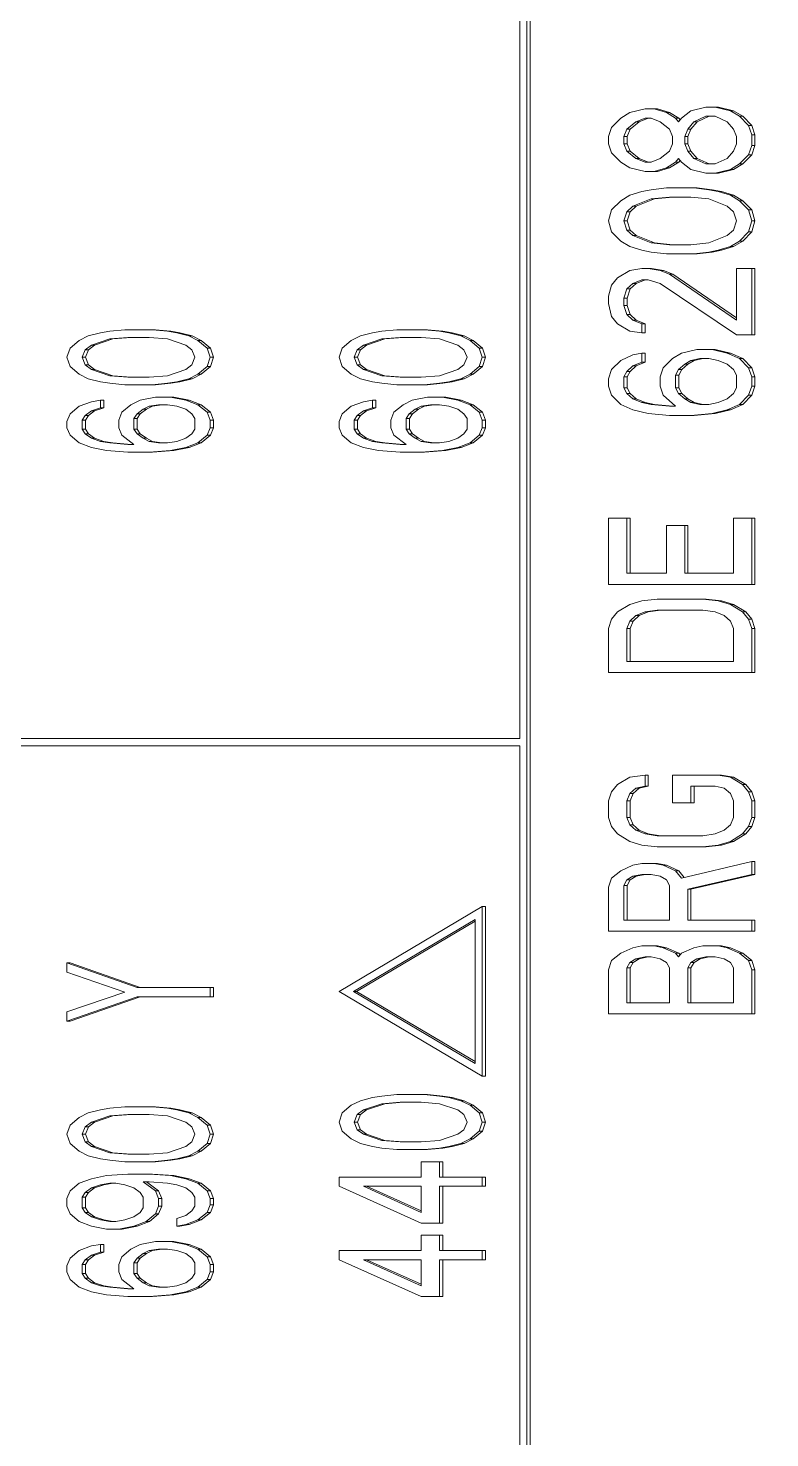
# Model space of a CAD drawing. Header units: millimetres. Extents: x 174875 to 182855, y -330615 to -324972.
# Drawn here: x 177790.85 to 177800.94, y -325772.01 to -325752.82 of the extents above; entities that cross this region are included whole.
import ezdxf

# ---------------------------------------------------------------- set-up
doc = ezdxf.new("R2010")
doc.units = ezdxf.units.MM
doc.header["$LTSCALE"] = 20
doc.layers.get('0').update_dxf_attribs({"lineweight": 15})
doc.layers.add('PDF_几何图形', color=7, linetype='Continuous')
doc.layers.add('实线', color=7, linetype='Continuous')

# ---------------------------------------------------------------- blocks, each defined once
blk = doc.blocks.new('Z$W@#0D7750773333335')
at = {"layer": 'PDF_几何图形', "lineweight": 18}
for points in [[(89.419, 26.536), (79.423, 26.536), (79.423, 26.58), (89.419, 26.58), (89.419, 13.302), (79.423, 13.302), (79.423, 13.205)], [(82.63, 19.01), (82.609, 19.134), (82.546, 19.3), (82.442, 19.425), (82.338, 19.466), (82.255, 19.466), (82.151, 19.425), (82.047, 19.3), (81.984, 19.134), (81.943, 18.927), (81.922, 18.637), (81.922, 18.346), (81.943, 18.056), (81.984, 17.849), (82.047, 17.683), (82.151, 17.559), (82.255, 17.517), (82.359, 17.517), (82.359, 17.472), (82.255, 17.472)], [(83.359, 17.559), (83.463, 17.683), (83.525, 17.849), (83.567, 18.056), (83.588, 18.346), (83.588, 18.637), (83.567, 18.927), (83.525, 19.134), (83.463, 19.3), (83.359, 19.425), (83.254, 19.466), (83.15, 19.466), (83.046, 19.425), (82.942, 19.3), (82.88, 19.134), (82.838, 18.927), (82.838, 18.761)], [(84.483, 18.053), (84.504, 18.26), (84.504, 18.305), (84.504, 18.678), (84.483, 18.885), (84.462, 19.01), (84.421, 19.176), (84.358, 19.3), (84.254, 19.425), (84.129, 19.466), (84.004, 19.425), (83.9, 19.3), (83.838, 19.176), (83.796, 19.01), (83.775, 18.885), (83.754, 18.678), (83.754, 18.305), (83.754, 18.26), (83.775, 18.053), (83.775, 18.098), (83.796, 17.973)], [(86.128, 18.468), (86.462, 19.422), (86.462, 19.466), (86.337, 19.466), (86.066, 18.678), (85.795, 19.466), (85.67, 19.466)], [(86.003, 18.468), (85.67, 19.422), (85.67, 19.466), (86.003, 18.512), (86.003, 17.517)], [(86.128, 17.517), (86.003, 17.517), (86.003, 17.472), (86.128, 17.472), (86.128, 17.517), (86.128, 18.512), (86.462, 19.466)], [(94.021, 18.965), (94.125, 18.965), (94.125, 19.01), (94.104, 19.134), (94.042, 19.3), (93.938, 19.425), (93.834, 19.466), (93.75, 19.466), (93.646, 19.425), (93.542, 19.3), (93.48, 19.134), (93.438, 18.927), (93.417, 18.637), (93.417, 18.346), (93.438, 18.056), (93.48, 17.849), (93.542, 17.683), (93.646, 17.559), (93.646, 17.514), (93.542, 17.638)], [(94.708, 17.517), (94.833, 17.559), (94.937, 17.683), (95, 17.807), (95.041, 17.973), (95.062, 18.098), (95.083, 18.305), (95.083, 18.678), (95.062, 18.885), (95.041, 19.01), (95, 19.176), (94.937, 19.3), (94.833, 19.425), (94.708, 19.466), (94.583, 19.425), (94.479, 19.3), (94.417, 19.176), (94.375, 19.01), (94.354, 18.885), (94.333, 18.678), (94.333, 18.305), (94.354, 18.098), (94.354, 18.053), (94.375, 17.929), (94.375, 17.973)], [(82.067, 18.965), (82.109, 19.09), (82.109, 19.134), (82.172, 19.217), (82.172, 19.173), (82.109, 19.09)], [(82.172, 19.173), (82.234, 19.214), (82.234, 19.259), (82.359, 19.259)], [(82.172, 19.217), (82.234, 19.259)], [(82.234, 19.214), (82.359, 19.214), (82.359, 19.259), (82.421, 19.217)], [(82.359, 19.214), (82.421, 19.173), (82.421, 19.217), (82.484, 19.134)], [(82.963, 18.965), (83.005, 19.09), (83.005, 19.134), (83.067, 19.217)], [(83.005, 19.09), (83.067, 19.173), (83.067, 19.217), (83.13, 19.259)], [(83.067, 19.173), (83.13, 19.214), (83.13, 19.259), (83.275, 19.259)], [(83.13, 19.214), (83.275, 19.214)], [(83.338, 19.217), (83.275, 19.259), (83.275, 19.214), (83.338, 19.173)], [(83.4, 19.134), (83.338, 19.217), (83.338, 19.173), (83.4, 19.09)], [(83.858, 18.592), (83.879, 18.841), (83.963, 19.09), (84.025, 19.173), (84.129, 19.214), (84.233, 19.173), (84.296, 19.09), (84.379, 18.841), (84.4, 18.592)], [(83.963, 19.09), (83.963, 19.134), (84.025, 19.217), (84.025, 19.173)], [(84.025, 19.217), (84.129, 19.259)], [(84.129, 19.214), (84.129, 19.259), (84.233, 19.217)], [(84.233, 19.173), (84.233, 19.217), (84.296, 19.134)], [(93.563, 18.965), (93.605, 19.09), (93.605, 19.134), (93.667, 19.217), (93.667, 19.173), (93.605, 19.09)], [(93.667, 19.173), (93.73, 19.214), (93.73, 19.259), (93.854, 19.259), (93.854, 19.214), (93.73, 19.214)], [(93.667, 19.217), (93.73, 19.259)], [(93.854, 19.259), (93.917, 19.217)], [(93.854, 19.214), (93.917, 19.173), (93.917, 19.217), (93.979, 19.134)], [(94.438, 18.592), (94.458, 18.841), (94.542, 19.09), (94.604, 19.173), (94.708, 19.214), (94.812, 19.173), (94.875, 19.09), (94.958, 18.841), (94.979, 18.592)], [(94.542, 19.09), (94.542, 19.134), (94.604, 19.217), (94.604, 19.173)], [(94.604, 19.217), (94.708, 19.259)], [(94.708, 19.214), (94.708, 19.259), (94.812, 19.217)], [(94.812, 19.173), (94.812, 19.217), (94.875, 19.134)], [(82.026, 18.592), (82.047, 18.841), (82.047, 18.885), (82.067, 19.01), (82.067, 18.965), (82.047, 18.841)], [(82.067, 19.01), (82.109, 19.134)], [(82.421, 19.173), (82.484, 19.09), (82.484, 19.134), (82.526, 19.01)], [(82.484, 19.09), (82.526, 18.965), (82.526, 19.01), (82.63, 19.01), (82.63, 18.965), (82.526, 18.965)], [(82.942, 18.841), (82.963, 18.965), (82.963, 19.01), (83.005, 19.134)], [(83.463, 18.841), (83.442, 18.965), (83.442, 19.01), (83.463, 18.885), (83.463, 18.803), (83.442, 18.678), (83.4, 18.554), (83.338, 18.471), (83.275, 18.429), (83.13, 18.429), (83.067, 18.471), (83.005, 18.554), (82.963, 18.678), (82.942, 18.803), (82.942, 18.885), (82.963, 19.01)], [(83.442, 19.01), (83.4, 19.134), (83.4, 19.09), (83.442, 18.965)], [(83.879, 18.885), (83.963, 19.134)], [(84.296, 19.09), (84.296, 19.134), (84.379, 18.885)], [(93.521, 18.592), (93.542, 18.841), (93.542, 18.885), (93.563, 19.01), (93.563, 18.965), (93.542, 18.841)], [(93.563, 19.01), (93.605, 19.134)], [(93.917, 19.173), (93.979, 19.09), (93.979, 19.134), (94.021, 19.01), (94.021, 18.965), (93.979, 19.09)], [(94.021, 19.01), (94.125, 19.01)], [(94.458, 18.885), (94.542, 19.134)], [(94.875, 19.09), (94.875, 19.134), (94.958, 18.885)], [(82.359, 17.517), (82.463, 17.559), (82.567, 17.683), (82.63, 17.849), (82.671, 18.056), (82.671, 18.263), (82.63, 18.471), (82.567, 18.595), (82.463, 18.72), (82.359, 18.761), (82.255, 18.761), (82.151, 18.72), (82.026, 18.554), (82.026, 18.637), (82.047, 18.885)], [(84.379, 18.841), (84.379, 18.885), (84.4, 18.637), (84.4, 18.346), (84.379, 18.098), (84.296, 17.849), (84.233, 17.766), (84.129, 17.724), (84.025, 17.766), (83.963, 17.849), (83.879, 18.098), (83.858, 18.346), (83.858, 18.637), (83.879, 18.885), (83.879, 18.841)], [(93.959, 17.559), (94.063, 17.683), (94.125, 17.849), (94.167, 18.056), (94.167, 18.263), (94.125, 18.471), (94.063, 18.595), (93.959, 18.72), (93.854, 18.761), (93.75, 18.761), (93.646, 18.72), (93.521, 18.554), (93.521, 18.637), (93.542, 18.885)], [(94.458, 18.841), (94.458, 18.885), (94.438, 18.637), (94.438, 18.346), (94.458, 18.098), (94.542, 17.849), (94.604, 17.766), (94.708, 17.724), (94.812, 17.766), (94.875, 17.849), (94.958, 18.098), (94.979, 18.346), (94.979, 18.637), (94.958, 18.885), (94.958, 18.841)], [(82.88, 18.554), (82.838, 18.761), (82.838, 18.717), (82.88, 18.509), (82.88, 18.554), (82.942, 18.388)], [(82.047, 18.177), (82.067, 18.302), (82.067, 18.346), (82.109, 18.429)], [(82.067, 18.302), (82.109, 18.385), (82.109, 18.429), (82.172, 18.512)], [(82.109, 18.385), (82.172, 18.468), (82.172, 18.512), (82.234, 18.554)], [(82.172, 18.468), (82.234, 18.509), (82.234, 18.554), (82.38, 18.554)], [(82.234, 18.509), (82.38, 18.509)], [(82.442, 18.512), (82.38, 18.554), (82.38, 18.509), (82.442, 18.468)], [(82.505, 18.429), (82.442, 18.512), (82.442, 18.468), (82.505, 18.385)], [(82.546, 18.346), (82.505, 18.429), (82.505, 18.385), (82.546, 18.302)], [(82.88, 18.509), (82.942, 18.343), (82.942, 18.388), (83.046, 18.263)], [(83.359, 18.263), (83.484, 18.429), (83.484, 18.346), (83.463, 18.098), (83.442, 17.973), (83.4, 17.849), (83.338, 17.766), (83.275, 17.724), (83.15, 17.724), (83.088, 17.766), (83.025, 17.849), (82.984, 17.973), (82.88, 17.973), (82.9, 17.849), (82.9, 17.804), (82.963, 17.638), (82.963, 17.683)], [(93.542, 18.177), (93.563, 18.302), (93.563, 18.346), (93.605, 18.429)], [(93.563, 18.302), (93.605, 18.385), (93.605, 18.429), (93.667, 18.512)], [(93.605, 18.385), (93.667, 18.468), (93.667, 18.512), (93.73, 18.554)], [(93.667, 18.468), (93.73, 18.509), (93.73, 18.554), (93.875, 18.554)], [(93.73, 18.509), (93.875, 18.509)], [(93.938, 18.512), (93.875, 18.554), (93.875, 18.509), (93.938, 18.468)], [(94, 18.429), (93.938, 18.512), (93.938, 18.468), (94, 18.385)], [(94.042, 18.346), (94, 18.429), (94, 18.385), (94.042, 18.302)], [(81.922, 18.346), (81.922, 18.302), (81.943, 18.012), (81.943, 18.056)], [(82.067, 18.346), (82.047, 18.222), (82.047, 18.098), (82.067, 17.973), (82.109, 17.849), (82.172, 17.766), (82.234, 17.724), (82.38, 17.724), (82.442, 17.766), (82.505, 17.849), (82.546, 17.973), (82.567, 18.098), (82.567, 18.222), (82.546, 18.346), (82.546, 18.302), (82.567, 18.177)], [(82.942, 18.343), (83.046, 18.219), (83.046, 18.263), (83.15, 18.222), (83.15, 18.177), (83.046, 18.219)], [(83.15, 18.177), (83.254, 18.177), (83.254, 18.222), (83.359, 18.263), (83.359, 18.219), (83.254, 18.177)], [(83.359, 18.219), (83.484, 18.385)], [(83.567, 18.012), (83.588, 18.302), (83.588, 18.346)], [(83.754, 18.305), (83.775, 18.098)], [(84.483, 18.098), (84.504, 18.305)], [(93.417, 18.346), (93.417, 18.302), (93.438, 18.012), (93.438, 18.056)], [(93.563, 18.346), (93.542, 18.222), (93.542, 18.098), (93.563, 17.973), (93.605, 17.849), (93.667, 17.766), (93.73, 17.724), (93.875, 17.724), (93.938, 17.766), (94, 17.849), (94.042, 17.973), (94.063, 18.098), (94.063, 18.222), (94.042, 18.346), (94.042, 18.302), (94.063, 18.177)], [(94.354, 18.053), (94.333, 18.26), (94.333, 18.305)], [(95.062, 18.053), (95.083, 18.26), (95.083, 18.305)], [(82.63, 17.804), (82.671, 18.012), (82.671, 18.056)], [(83.15, 18.222), (83.254, 18.222)], [(83.525, 17.804), (83.567, 18.012), (83.567, 18.056)], [(83.775, 18.053), (83.796, 17.929), (83.796, 17.973), (83.838, 17.807)], [(84.421, 17.763), (84.462, 17.929), (84.462, 17.973), (84.483, 18.098), (84.483, 18.053), (84.462, 17.929)], [(94.125, 17.804), (94.167, 18.012), (94.167, 18.056)], [(94.354, 18.098), (94.375, 17.973), (94.417, 17.807), (94.479, 17.683), (94.583, 17.559)], [(95.041, 17.929), (95.062, 18.053), (95.062, 18.098)], [(81.943, 18.012), (81.984, 17.804)], [(81.984, 17.849), (81.984, 17.804), (82.047, 17.638), (82.047, 17.683)], [(82.567, 17.638), (82.63, 17.804), (82.63, 17.849)], [(82.9, 17.804), (82.88, 17.929), (82.88, 17.973)], [(82.9, 17.849), (82.963, 17.683), (83.067, 17.559), (83.067, 17.514), (82.963, 17.638)], [(83.463, 17.638), (83.525, 17.804), (83.525, 17.849)], [(83.796, 17.929), (83.838, 17.763), (83.838, 17.807), (83.9, 17.683)], [(84.421, 17.807), (84.462, 17.973)], [(93.438, 18.012), (93.48, 17.804)], [(93.48, 17.849), (93.48, 17.804), (93.542, 17.638), (93.542, 17.683)], [(94.063, 17.638), (94.125, 17.804), (94.125, 17.849)], [(94.375, 17.929), (94.417, 17.763)], [(95, 17.763), (95.041, 17.929), (95.041, 17.973)], [(82.463, 17.559), (82.463, 17.514), (82.567, 17.638), (82.567, 17.683)], [(83.359, 17.514), (83.463, 17.638), (83.463, 17.683)], [(83.838, 17.763), (83.9, 17.638), (83.9, 17.683), (84.004, 17.559), (84.129, 17.517), (84.129, 17.472), (84.004, 17.514)], [(84.129, 17.517), (84.254, 17.559), (84.358, 17.683)], [(84.254, 17.514), (84.358, 17.638), (84.358, 17.683), (84.421, 17.807), (84.421, 17.763), (84.358, 17.638)], [(93.959, 17.514), (94.063, 17.638), (94.063, 17.683)], [(94.417, 17.807), (94.417, 17.763), (94.479, 17.638), (94.479, 17.683)], [(94.833, 17.559), (94.833, 17.514), (94.937, 17.638), (94.937, 17.683)], [(94.937, 17.638), (95, 17.763), (95, 17.807)], [(82.047, 17.638), (82.151, 17.514), (82.151, 17.559)], [(82.151, 17.514), (82.255, 17.472), (82.255, 17.517)], [(82.359, 17.472), (82.463, 17.514)], [(83.067, 17.559), (83.171, 17.517), (83.254, 17.517), (83.254, 17.472), (83.171, 17.472)], [(83.067, 17.514), (83.171, 17.472), (83.171, 17.517)], [(83.254, 17.517), (83.359, 17.559), (83.359, 17.514), (83.254, 17.472)], [(83.9, 17.638), (84.004, 17.514), (84.004, 17.559)], [(84.129, 17.472), (84.254, 17.514), (84.254, 17.559)], [(93.646, 17.559), (93.75, 17.517), (93.854, 17.517), (93.854, 17.472), (93.75, 17.472)], [(93.646, 17.514), (93.75, 17.472), (93.75, 17.517)], [(93.854, 17.517), (93.959, 17.559), (93.959, 17.514), (93.854, 17.472)], [(94.479, 17.638), (94.583, 17.514), (94.583, 17.559), (94.708, 17.517), (94.708, 17.472), (94.583, 17.514)], [(94.708, 17.472), (94.833, 17.514)], [(82.546, 14.35), (82.755, 14.35), (82.755, 14.394), (82.755, 14.643), (82.546, 14.643), (82.546, 15.763), (82.421, 15.763), (81.922, 14.643), (81.922, 14.394)], [(83.546, 14.35), (83.754, 14.35), (83.754, 14.394), (83.754, 14.643), (83.546, 14.643), (83.546, 15.763), (83.421, 15.763), (82.921, 14.643), (82.921, 14.394), (82.921, 14.35), (83.421, 14.35)], [(84.65, 14.35), (84.671, 14.557), (84.671, 14.602), (84.671, 14.975), (84.65, 15.182), (84.629, 15.307), (84.587, 15.473), (84.525, 15.597), (84.421, 15.721), (84.296, 15.763), (84.171, 15.721), (84.067, 15.597), (84.004, 15.473), (83.963, 15.307), (83.942, 15.182), (83.921, 14.975), (83.921, 14.602)], [(94.021, 15.262), (94.125, 15.262), (94.125, 15.307), (94.104, 15.431), (94.042, 15.597), (93.938, 15.721), (93.834, 15.763), (93.75, 15.763), (93.646, 15.721), (93.542, 15.597), (93.48, 15.431), (93.438, 15.224), (93.417, 14.933), (93.417, 14.643)], [(95, 14.06), (95.041, 14.225), (95.062, 14.35), (95.062, 14.394), (95.083, 14.602), (95.083, 14.975), (95.062, 15.182), (95.041, 15.307), (95, 15.473), (94.937, 15.597), (94.833, 15.721), (94.708, 15.763), (94.583, 15.721), (94.479, 15.597), (94.417, 15.473), (94.375, 15.307), (94.354, 15.182), (94.333, 14.975), (94.333, 14.602), (94.333, 14.557), (94.354, 14.35), (94.354, 14.394), (94.375, 14.27)], [(84.192, 15.514), (84.296, 15.556)], [(84.296, 15.511), (84.296, 15.556), (84.4, 15.514)], [(87.029, 13.911), (86.075, 15.523), (86.075, 15.568), (87.056, 13.911), (85.094, 13.911), (86.075, 15.568)], [(93.605, 15.387), (93.667, 15.47), (93.667, 15.514), (93.73, 15.556)], [(93.667, 15.47), (93.73, 15.511), (93.73, 15.556), (93.854, 15.556)], [(93.73, 15.511), (93.854, 15.511), (93.854, 15.556), (93.917, 15.514)], [(94.604, 15.514), (94.708, 15.556)], [(94.708, 15.511), (94.708, 15.556), (94.812, 15.514)], [(82.087, 14.643), (82.421, 15.387)], [(83.087, 14.643), (83.421, 15.387)], [(84.025, 14.889), (84.046, 15.138), (84.129, 15.387), (84.192, 15.47), (84.296, 15.511), (84.4, 15.47), (84.462, 15.387), (84.546, 15.138), (84.566, 14.889)], [(84.046, 15.182), (84.129, 15.431)], [(84.129, 15.387), (84.129, 15.431), (84.192, 15.514), (84.192, 15.47)], [(84.4, 15.47), (84.4, 15.514), (84.462, 15.431)], [(84.462, 15.387), (84.462, 15.431), (84.546, 15.182)], [(85.12, 13.911), (86.075, 15.523)], [(93.542, 15.138), (93.563, 15.262), (93.563, 15.307), (93.605, 15.431)], [(93.563, 15.262), (93.605, 15.387), (93.605, 15.431), (93.667, 15.514)], [(93.854, 15.511), (93.917, 15.47)], [(93.979, 15.431), (93.917, 15.514), (93.917, 15.47), (93.979, 15.387), (93.979, 15.431), (94.021, 15.307)], [(93.979, 15.387), (94.021, 15.262), (94.021, 15.307), (94.125, 15.307)], [(94.438, 14.889), (94.458, 15.138), (94.542, 15.387), (94.604, 15.47), (94.708, 15.511), (94.812, 15.47), (94.875, 15.387), (94.958, 15.138), (94.979, 14.889)], [(94.458, 15.182), (94.542, 15.431)], [(94.542, 15.387), (94.542, 15.431), (94.604, 15.514), (94.604, 15.47)], [(94.812, 15.47), (94.812, 15.514), (94.875, 15.431)], [(94.875, 15.387), (94.875, 15.431), (94.958, 15.182)], [(84.546, 15.138), (84.546, 15.182), (84.566, 14.933), (84.566, 14.643), (84.546, 14.394), (84.462, 14.146), (84.4, 14.063), (84.296, 14.021), (84.192, 14.063), (84.129, 14.146), (84.046, 14.394), (84.025, 14.643), (84.025, 14.933), (84.046, 15.182), (84.046, 15.138)], [(93.521, 14.889), (93.542, 15.138), (93.542, 15.182), (93.563, 15.307)], [(94.125, 14.101), (94.167, 14.308), (94.167, 14.353), (94.167, 14.56), (94.125, 14.768), (94.063, 14.892), (93.959, 15.016), (93.854, 15.058), (93.75, 15.058), (93.646, 15.016), (93.521, 14.851), (93.521, 14.933), (93.542, 15.182)], [(94.958, 15.138), (94.958, 15.182), (94.979, 14.933), (94.979, 14.643), (94.958, 14.394), (94.875, 14.146), (94.812, 14.063), (94.708, 14.021), (94.604, 14.063), (94.542, 14.146), (94.458, 14.394), (94.438, 14.643), (94.438, 14.933), (94.458, 15.182), (94.458, 15.138)], [(93.563, 14.599), (93.605, 14.682), (93.605, 14.726), (93.667, 14.809)], [(93.605, 14.682), (93.667, 14.765), (93.667, 14.809), (93.73, 14.851)], [(93.667, 14.765), (93.73, 14.806), (93.73, 14.851), (93.875, 14.851)], [(93.73, 14.806), (93.875, 14.806)], [(93.938, 14.809), (93.875, 14.851), (93.875, 14.806), (93.938, 14.765)], [(94, 14.726), (93.938, 14.809), (93.938, 14.765), (94, 14.682)], [(83.942, 14.394), (83.921, 14.602), (83.921, 14.557), (83.942, 14.35), (83.942, 14.394), (83.963, 14.27)], [(84.587, 14.06), (84.629, 14.225), (84.65, 14.35), (84.65, 14.394), (84.671, 14.602)], [(93.48, 14.101), (93.438, 14.308), (93.417, 14.599), (93.417, 14.643), (93.438, 14.353)], [(93.542, 14.474), (93.563, 14.599), (93.563, 14.643), (93.605, 14.726)], [(93.563, 14.643), (93.542, 14.519), (93.542, 14.394), (93.563, 14.27), (93.605, 14.146), (93.667, 14.063), (93.73, 14.021), (93.875, 14.021), (93.938, 14.063), (94, 14.146), (94.042, 14.27), (94.063, 14.394), (94.063, 14.519), (94.042, 14.643), (94.042, 14.599), (94.063, 14.474)], [(94.042, 14.643), (94, 14.726), (94, 14.682), (94.042, 14.599)], [(94.333, 14.602), (94.354, 14.394)], [(95.062, 14.35), (95.083, 14.557), (95.083, 14.602)], [(82.421, 14.35), (81.922, 14.35), (81.922, 14.394), (82.421, 14.394), (82.421, 13.814), (82.421, 13.769), (82.546, 13.769), (82.546, 13.814), (82.421, 13.814)], [(82.546, 13.814), (82.546, 14.394), (82.755, 14.394)], [(82.921, 14.394), (83.421, 14.394), (83.421, 13.814)], [(83.546, 13.814), (83.546, 14.394), (83.754, 14.394)], [(84.629, 14.225), (84.629, 14.27), (84.65, 14.394)], [(95.041, 14.225), (95.041, 14.27), (95.062, 14.394)], [(83.942, 14.35), (83.963, 14.225), (84.004, 14.06), (84.067, 13.935), (84.171, 13.811)], [(83.963, 14.225), (83.963, 14.27), (84.004, 14.104)], [(84.296, 13.769), (84.171, 13.811), (84.171, 13.855), (84.296, 13.814), (84.296, 13.769), (84.421, 13.811), (84.525, 13.935), (84.587, 14.06), (84.587, 14.104), (84.629, 14.27)], [(93.438, 14.308), (93.438, 14.353), (93.48, 14.146), (93.48, 14.101), (93.542, 13.935), (93.646, 13.811)], [(93.959, 13.855), (93.959, 13.811), (94.063, 13.935), (94.125, 14.101), (94.125, 14.146), (94.167, 14.353)], [(94.354, 14.35), (94.375, 14.225), (94.417, 14.06), (94.479, 13.935), (94.583, 13.811), (94.708, 13.769), (94.708, 13.814)], [(94.375, 14.225), (94.375, 14.27), (94.417, 14.104)], [(94.833, 13.811), (94.937, 13.935), (95, 14.06), (95, 14.104), (95.041, 14.27)], [(84.004, 14.06), (84.004, 14.104), (84.067, 13.98), (84.067, 13.935)], [(84.525, 13.935), (84.525, 13.98), (84.587, 14.104)], [(93.48, 14.146), (93.542, 13.98), (93.646, 13.855)], [(93.75, 13.814), (93.854, 13.814), (93.959, 13.855), (94.063, 13.98), (94.125, 14.146)], [(94.417, 14.06), (94.417, 14.104), (94.479, 13.98), (94.583, 13.855), (94.583, 13.811)], [(94.833, 13.855), (94.937, 13.98), (95, 14.104)], [(84.067, 13.98), (84.171, 13.855)], [(84.296, 13.814), (84.421, 13.855), (84.525, 13.98)], [(84.421, 13.811), (84.421, 13.855)], [(93.542, 13.935), (93.542, 13.98)], [(94.063, 13.935), (94.063, 13.98)], [(94.479, 13.935), (94.479, 13.98)], [(94.708, 13.769), (94.833, 13.811), (94.833, 13.855), (94.708, 13.814), (94.583, 13.855)], [(94.937, 13.935), (94.937, 13.98)], [(84.92, 13.814), (87.229, 13.814)], [(93.75, 13.769), (93.854, 13.769), (93.959, 13.811)], [(93.854, 13.769), (93.854, 13.814)], [(129.403, 13.16), (79.423, 13.16), (79.423, 13.205), (129.403, 13.205), (129.403, 9.794), (85.42, 9.794), (85.42, 9.697)], [(86.694, 11.473), (86.694, 11.639), (86.669, 11.763), (86.594, 11.929), (86.494, 12.054), (86.369, 12.095), (85.769, 12.095), (85.769, 10.146)], [(87.793, 11.304), (87.818, 11.429), (87.818, 11.473), (87.818, 11.639), (87.793, 11.763), (87.718, 11.929), (87.618, 12.054), (87.494, 12.095), (86.894, 12.095), (86.894, 10.146)], [(89.018, 11.597), (88.993, 11.805), (88.893, 11.971), (88.793, 12.054), (88.668, 12.095), (88.443, 12.095), (88.318, 12.054), (88.218, 11.971), (88.118, 11.805), (88.068, 11.639), (88.043, 11.432), (88.043, 10.81)], [(91.767, 11.802), (92.517, 11.802), (92.517, 11.846), (92.517, 12.095), (91.617, 12.095), (91.617, 10.146), (92.517, 10.146), (92.517, 10.395), (91.767, 10.395), (91.767, 11.058), (92.417, 11.058)], [(94.641, 11.594), (94.766, 11.594), (94.766, 11.639), (94.741, 11.763), (94.666, 11.929), (94.541, 12.054), (94.416, 12.095), (94.316, 12.095), (94.191, 12.054), (94.066, 11.929), (93.991, 11.763), (93.941, 11.556), (93.916, 11.266), (93.916, 10.975), (93.941, 10.685), (93.991, 10.478), (94.066, 10.312), (94.191, 10.187), (94.316, 10.146), (94.441, 10.146), (94.441, 10.101), (94.316, 10.101)], [(95.915, 11.556), (95.915, 11.639), (95.89, 11.805), (95.79, 11.971), (95.69, 12.054), (95.54, 12.095), (95.44, 12.095), (95.265, 12.054), (95.166, 11.971), (95.066, 11.805), (95.041, 11.639)], [(96.99, 10.682), (97.015, 10.889), (97.015, 10.934), (97.015, 11.307), (96.99, 11.514), (96.965, 11.639), (96.915, 11.805), (96.84, 11.929), (96.715, 12.054), (96.565, 12.095), (96.415, 12.054), (96.29, 11.929), (96.215, 11.805), (96.165, 11.639), (96.14, 11.514), (96.115, 11.307), (96.115, 10.934), (96.115, 10.889), (96.14, 10.682), (96.14, 10.727), (96.165, 10.602)], [(98.039, 11.263), (98.089, 11.429), (98.089, 11.473), (98.089, 11.597), (98.039, 11.805), (97.964, 11.929), (97.839, 12.054), (97.715, 12.095), (97.615, 12.095), (97.49, 12.054), (97.365, 11.929), (97.29, 11.805), (97.24, 11.597), (97.24, 11.473)], [(86.469, 11.76), (86.394, 11.802), (86.394, 11.846), (85.919, 11.846), (85.919, 11.266), (86.394, 11.266), (86.469, 11.307), (86.519, 11.39), (86.544, 11.514), (86.544, 11.597), (86.519, 11.722), (86.519, 11.677), (86.544, 11.553)], [(85.919, 11.802), (86.394, 11.802)], [(86.394, 11.846), (86.469, 11.805)], [(86.519, 11.722), (86.469, 11.805), (86.469, 11.76), (86.519, 11.677)], [(87.668, 11.594), (87.644, 11.719), (87.644, 11.763), (87.668, 11.639), (87.668, 11.514), (87.644, 11.39), (87.594, 11.307), (87.519, 11.266), (87.044, 11.266), (87.044, 11.888), (87.519, 11.888)], [(87.044, 11.843), (87.519, 11.843)], [(87.594, 11.846), (87.519, 11.888), (87.519, 11.843), (87.594, 11.802)], [(87.644, 11.763), (87.594, 11.846), (87.594, 11.802), (87.644, 11.719)], [(88.193, 11.387), (88.218, 11.553), (88.218, 11.597), (88.268, 11.722), (88.268, 11.677), (88.218, 11.553)], [(88.268, 11.677), (88.343, 11.76), (88.343, 11.805), (88.443, 11.846), (88.443, 11.802), (88.343, 11.76)], [(88.268, 11.722), (88.343, 11.805)], [(88.443, 11.802), (88.668, 11.802), (88.668, 11.846), (88.768, 11.805)], [(88.443, 11.846), (88.668, 11.846)], [(88.668, 11.802), (88.768, 11.76), (88.768, 11.805), (88.843, 11.722)], [(88.768, 11.76), (88.843, 11.677), (88.843, 11.722), (88.868, 11.597)], [(91.242, 11.553), (91.242, 11.597), (91.267, 11.432), (91.267, 10.81), (91.242, 10.644), (91.192, 10.519), (91.117, 10.436), (91.017, 10.395), (90.567, 10.395), (90.567, 11.846), (91.017, 11.846), (91.017, 11.802)], [(90.567, 11.802), (91.017, 11.802), (91.117, 11.76), (91.192, 11.677), (91.242, 11.553), (91.267, 11.387)], [(91.017, 11.846), (91.117, 11.805)], [(91.117, 11.76), (91.117, 11.805), (91.192, 11.722)], [(91.192, 11.677), (91.192, 11.722), (91.242, 11.597)], [(91.767, 11.014), (92.417, 11.014), (92.417, 11.058), (92.417, 11.307), (91.767, 11.307), (91.767, 11.846), (92.517, 11.846)], [(94.091, 11.594), (94.141, 11.719), (94.141, 11.763), (94.216, 11.846), (94.216, 11.802), (94.141, 11.719)], [(94.091, 11.639), (94.141, 11.763)], [(94.216, 11.802), (94.291, 11.843), (94.291, 11.888), (94.441, 11.888), (94.441, 11.843), (94.291, 11.843)], [(94.216, 11.846), (94.291, 11.888)], [(94.441, 11.888), (94.516, 11.846)], [(94.441, 11.843), (94.516, 11.802), (94.516, 11.846), (94.591, 11.763)], [(94.516, 11.802), (94.591, 11.719), (94.591, 11.763), (94.641, 11.639), (94.641, 11.594), (94.591, 11.719)], [(95.64, 11.802), (95.715, 11.719), (95.715, 11.763), (95.765, 11.639), (95.765, 11.556), (95.715, 11.39), (95.016, 10.353), (95.016, 10.146), (95.016, 10.101), (95.915, 10.101), (95.915, 10.146), (95.915, 10.353), (95.216, 10.353), (95.84, 11.266)], [(95.166, 11.639), (95.041, 11.639), (95.041, 11.594), (95.166, 11.594), (95.166, 11.639), (95.216, 11.763), (95.216, 11.719), (95.166, 11.594)], [(95.216, 11.719), (95.29, 11.802), (95.29, 11.846), (95.415, 11.888), (95.415, 11.843), (95.29, 11.802)], [(95.216, 11.763), (95.29, 11.846)], [(95.415, 11.843), (95.515, 11.843), (95.515, 11.888), (95.64, 11.846)], [(95.415, 11.888), (95.515, 11.888)], [(95.515, 11.843), (95.64, 11.802), (95.64, 11.846), (95.715, 11.763)], [(95.715, 11.719), (95.765, 11.594)], [(96.24, 11.221), (96.265, 11.47), (96.365, 11.719), (96.44, 11.802), (96.565, 11.843), (96.69, 11.802), (96.765, 11.719), (96.865, 11.47), (96.89, 11.221)], [(96.265, 11.514), (96.365, 11.763)], [(96.365, 11.719), (96.365, 11.763), (96.44, 11.846), (96.44, 11.802)], [(96.44, 11.846), (96.565, 11.888)], [(96.565, 11.843), (96.565, 11.888), (96.69, 11.846)], [(96.69, 11.802), (96.69, 11.846), (96.765, 11.763)], [(96.765, 11.719), (96.765, 11.763), (96.865, 11.514)], [(97.365, 11.553), (97.415, 11.677), (97.415, 11.722), (97.515, 11.846)], [(97.964, 11.553), (97.914, 11.677), (97.914, 11.722), (97.964, 11.597), (97.964, 11.514), (97.914, 11.39), (97.814, 11.266), (97.715, 11.224), (97.615, 11.224), (97.515, 11.266), (97.415, 11.39), (97.365, 11.514), (97.365, 11.597), (97.415, 11.722)], [(97.415, 11.677), (97.515, 11.802), (97.515, 11.846), (97.615, 11.888)], [(97.515, 11.802), (97.615, 11.843), (97.615, 11.888), (97.715, 11.888)], [(97.615, 11.843), (97.715, 11.843)], [(97.814, 11.846), (97.715, 11.888), (97.715, 11.843), (97.814, 11.802)], [(97.914, 11.722), (97.814, 11.846), (97.814, 11.802), (97.914, 11.677)], [(88.868, 10.931), (88.643, 10.931), (88.643, 10.975), (88.868, 10.975), (88.868, 10.644), (88.843, 10.519), (88.768, 10.436), (88.668, 10.395), (88.443, 10.395), (88.343, 10.436), (88.268, 10.519), (88.218, 10.644), (88.193, 10.81), (88.193, 11.432), (88.218, 11.597)], [(88.843, 11.677), (88.868, 11.553), (88.868, 11.597), (89.018, 11.597), (89.018, 11.553), (88.868, 11.553)], [(94.041, 11.221), (94.066, 11.47), (94.066, 11.514), (94.091, 11.639), (94.091, 11.594), (94.066, 11.47)], [(94.641, 11.639), (94.766, 11.639)], [(95.84, 11.221), (95.89, 11.346), (95.89, 11.39), (95.915, 11.556), (95.915, 11.511), (95.89, 11.346)], [(86.594, 11.138), (86.669, 11.304), (86.669, 11.349), (86.694, 11.473), (86.694, 11.429), (86.669, 11.304)], [(86.594, 11.183), (86.669, 11.349)], [(87.627, 11.063), (87.718, 11.138), (87.718, 11.183), (87.793, 11.349), (87.793, 11.304), (87.718, 11.138)], [(87.793, 11.349), (87.818, 11.473)], [(94.441, 10.146), (94.566, 10.187), (94.691, 10.312), (94.766, 10.478), (94.816, 10.685), (94.816, 10.892), (94.766, 11.1), (94.691, 11.224), (94.566, 11.349), (94.441, 11.39), (94.316, 11.39), (94.191, 11.349), (94.041, 11.183), (94.041, 11.266), (94.066, 11.514)], [(95.246, 10.353), (95.84, 11.221), (95.84, 11.266), (95.89, 11.39)], [(96.865, 11.47), (96.865, 11.514), (96.89, 11.266), (96.89, 10.975), (96.865, 10.727), (96.765, 10.478), (96.69, 10.395), (96.565, 10.353), (96.44, 10.395), (96.365, 10.478), (96.265, 10.727), (96.24, 10.975), (96.24, 11.266), (96.265, 11.514), (96.265, 11.47)], [(97.29, 11.307), (97.24, 11.473), (97.24, 11.429), (97.29, 11.263), (97.29, 11.307), (97.365, 11.183)], [(98.039, 11.307), (98.089, 11.473)], [(86.571, 11.119), (86.594, 11.138), (86.594, 11.183), (86.544, 11.141), (86.594, 11.1), (86.669, 10.934), (86.694, 10.81), (86.694, 10.602), (86.669, 10.478), (86.594, 10.312), (86.494, 10.187), (86.369, 10.146)], [(87.843, 10.146), (87.618, 11.1), (87.718, 11.183)], [(88.993, 10.392), (89.018, 10.558), (89.018, 10.602), (89.018, 11.224), (88.643, 11.224), (88.643, 10.975)], [(94.091, 10.931), (94.141, 11.014), (94.141, 11.058), (94.216, 11.141)], [(94.141, 11.014), (94.216, 11.097), (94.216, 11.141), (94.291, 11.183)], [(94.216, 11.097), (94.291, 11.138), (94.291, 11.183), (94.466, 11.183)], [(94.291, 11.138), (94.466, 11.138)], [(94.541, 11.141), (94.466, 11.183), (94.466, 11.138), (94.541, 11.097)], [(94.616, 11.058), (94.541, 11.141), (94.541, 11.097), (94.616, 11.014)], [(97.29, 11.263), (97.365, 11.138), (97.365, 11.183), (97.415, 11.141), (97.365, 11.1), (97.265, 10.975), (97.215, 10.768), (97.215, 10.644)], [(97.365, 11.138), (97.388, 11.119)], [(98.114, 10.644), (98.114, 10.768), (98.064, 10.975), (97.964, 11.1), (97.914, 11.141), (97.964, 11.183)], [(97.941, 11.119), (97.964, 11.138), (97.964, 11.183), (98.039, 11.307), (98.039, 11.263), (97.964, 11.138)], [(86.519, 10.892), (86.544, 10.768), (86.544, 10.644), (86.519, 10.519), (86.469, 10.436), (86.394, 10.395), (85.919, 10.395), (85.919, 11.017), (86.394, 11.017)], [(85.919, 10.972), (86.394, 10.972)], [(86.469, 10.975), (86.394, 11.017), (86.394, 10.972), (86.469, 10.931)], [(86.519, 10.848), (86.519, 10.892), (86.469, 10.975), (86.469, 10.931), (86.519, 10.848), (86.544, 10.724)], [(87.044, 10.972), (87.469, 10.972), (87.469, 11.017), (87.044, 11.017), (87.044, 10.146)], [(87.469, 11.017), (87.668, 10.146)], [(87.469, 10.972), (87.668, 10.101), (87.668, 10.146), (87.843, 10.146), (87.843, 10.101), (87.668, 10.101)], [(93.941, 10.641), (93.916, 10.931), (93.916, 10.975)], [(94.066, 10.806), (94.091, 10.931), (94.091, 10.975), (94.141, 11.058)], [(94.091, 10.975), (94.066, 10.851), (94.066, 10.727), (94.091, 10.602), (94.141, 10.478), (94.216, 10.395), (94.291, 10.353), (94.466, 10.353), (94.541, 10.395), (94.616, 10.478), (94.666, 10.602), (94.691, 10.727), (94.691, 10.851), (94.666, 10.975), (94.666, 10.931), (94.691, 10.806)], [(94.666, 10.975), (94.616, 11.058), (94.616, 11.014), (94.666, 10.931)], [(97.34, 10.724), (97.415, 10.889), (97.515, 10.972), (97.515, 11.017), (97.615, 11.058)], [(97.415, 10.889), (97.415, 10.934), (97.515, 11.017)], [(97.515, 10.972), (97.615, 11.014), (97.615, 11.058), (97.715, 11.058)], [(97.615, 11.014), (97.715, 11.014)], [(97.814, 11.017), (97.715, 11.058), (97.715, 11.014), (97.814, 10.972)], [(97.914, 10.934), (97.814, 11.017), (97.814, 10.972), (97.914, 10.889), (97.989, 10.724)], [(88.068, 10.602), (88.043, 10.81), (88.043, 10.765), (88.068, 10.558), (88.068, 10.602), (88.118, 10.436)], [(91.392, 10.558), (91.417, 10.765), (91.417, 10.81)], [(96.115, 10.934), (96.14, 10.727)], [(96.99, 10.727), (97.015, 10.934)], [(97.914, 10.889), (97.914, 10.934), (97.989, 10.768), (97.989, 10.644), (97.914, 10.478), (97.814, 10.395), (97.715, 10.353), (97.615, 10.353), (97.515, 10.395), (97.415, 10.478), (97.34, 10.644), (97.34, 10.768), (97.415, 10.934)], [(86.669, 10.433), (86.694, 10.558), (86.694, 10.602)], [(88.068, 10.558), (88.118, 10.392), (88.118, 10.436), (88.218, 10.27)], [(88.993, 10.436), (89.018, 10.602)], [(91.342, 10.392), (91.392, 10.558), (91.392, 10.602)], [(93.941, 10.685), (93.941, 10.641), (93.991, 10.433), (93.991, 10.478)], [(94.766, 10.433), (94.816, 10.641), (94.816, 10.685)], [(96.14, 10.682), (96.165, 10.558), (96.165, 10.602), (96.215, 10.436)], [(96.165, 10.558), (96.215, 10.392), (96.215, 10.436), (96.29, 10.312)], [(96.915, 10.392), (96.965, 10.558), (96.965, 10.602), (96.99, 10.727), (96.99, 10.682), (96.965, 10.558)], [(96.915, 10.436), (96.965, 10.602)], [(97.265, 10.436), (97.215, 10.644), (97.215, 10.599), (97.265, 10.392), (97.265, 10.436), (97.34, 10.312)], [(97.989, 10.267), (98.064, 10.392), (98.064, 10.436), (98.114, 10.644), (98.114, 10.599), (98.064, 10.392)], [(86.594, 10.267), (86.669, 10.433), (86.669, 10.478)], [(88.118, 10.392), (88.218, 10.226), (88.218, 10.27), (88.318, 10.187), (88.318, 10.143), (88.218, 10.226)], [(88.793, 10.143), (88.893, 10.226), (88.893, 10.27), (88.993, 10.436), (88.993, 10.392), (88.893, 10.226)], [(91.242, 10.226), (91.342, 10.392), (91.342, 10.436)], [(93.991, 10.433), (94.066, 10.267)], [(94.691, 10.267), (94.766, 10.433), (94.766, 10.478)], [(96.215, 10.392), (96.29, 10.267), (96.29, 10.312), (96.415, 10.187)], [(96.715, 10.143), (96.84, 10.267), (96.84, 10.312), (96.915, 10.436), (96.915, 10.392), (96.84, 10.267)], [(97.265, 10.392), (97.34, 10.267), (97.34, 10.312), (97.465, 10.187), (97.59, 10.146), (97.59, 10.101), (97.465, 10.143)], [(97.989, 10.312), (98.064, 10.436)], [(86.594, 10.312), (86.594, 10.267), (86.494, 10.143), (86.494, 10.187)], [(88.318, 10.187), (88.443, 10.146), (88.443, 10.101), (88.318, 10.143)], [(88.443, 10.101), (88.668, 10.101), (88.668, 10.146), (88.793, 10.187), (88.793, 10.143), (88.668, 10.101)], [(88.793, 10.187), (88.893, 10.27)], [(91.142, 10.187), (91.142, 10.143), (91.242, 10.226), (91.242, 10.27)], [(94.066, 10.312), (94.066, 10.267), (94.191, 10.143), (94.191, 10.187)], [(94.566, 10.187), (94.566, 10.143), (94.691, 10.267), (94.691, 10.312)], [(96.29, 10.267), (96.415, 10.143), (96.415, 10.187), (96.565, 10.146)], [(96.415, 10.143), (96.565, 10.101), (96.565, 10.146), (96.715, 10.187), (96.715, 10.143), (96.565, 10.101)], [(96.715, 10.187), (96.84, 10.312)], [(97.34, 10.267), (97.465, 10.143), (97.465, 10.187)], [(97.59, 10.146), (97.739, 10.146), (97.864, 10.187)], [(97.739, 10.101), (97.864, 10.143), (97.864, 10.187), (97.989, 10.312), (97.989, 10.267), (97.864, 10.143)], [(86.369, 10.101), (86.494, 10.143)], [(88.443, 10.146), (88.668, 10.146)], [(91.017, 10.146), (91.017, 10.101), (90.417, 10.101), (90.417, 10.146)], [(91.017, 10.101), (91.142, 10.143)], [(92.517, 10.146), (92.517, 10.101), (91.617, 10.101), (91.617, 10.146)], [(94.191, 10.143), (94.316, 10.101), (94.316, 10.146)], [(94.441, 10.101), (94.566, 10.143)], [(95.016, 10.146), (95.915, 10.146)], [(97.59, 10.101), (97.739, 10.101), (97.739, 10.146)]]:
    blk.add_lwpolyline(points, dxfattribs=at)
for points in [[(89.519, 26.58), (99.415, 26.58), (99.415, 13.302), (89.519, 13.302)], [(86.075, 15.763), (84.92, 13.814), (84.92, 13.769), (87.229, 13.769), (87.229, 13.814)], [(82.421, 14.643), (82.067, 14.643), (82.421, 15.431)], [(83.421, 14.643), (83.067, 14.643), (83.421, 15.431)], [(93.75, 13.814), (93.646, 13.855), (93.646, 13.811), (93.75, 13.769)], [(83.546, 13.814), (83.421, 13.814), (83.421, 13.769), (83.546, 13.769)], [(90.417, 10.146), (91.017, 10.146), (91.142, 10.187), (91.242, 10.27), (91.342, 10.436), (91.392, 10.602), (91.417, 10.81), (91.417, 11.432), (91.392, 11.639), (91.342, 11.805), (91.242, 11.971), (91.142, 12.054), (91.017, 12.095), (90.417, 12.095)], [(86.369, 10.101), (85.769, 10.101), (85.769, 10.146), (86.369, 10.146)], [(87.044, 10.101), (86.894, 10.101), (86.894, 10.146), (87.044, 10.146)]]:
    blk.add_lwpolyline(points, close=True, dxfattribs=at)
blk = doc.blocks.new('英铄BN(A)S250系列-主视图')
at = {"layer": '实线'}
blk.add_blockref('Z$W@#0D7750773333335', (-1420.212, 23084.806), dxfattribs=at)

msp = doc.modelspace()

# ---------------------------------------------------------------- block references
at = {"rotation": 90}
msp.add_blockref('英铄BN(A)S250系列-主视图', (200895.648, -324431.792), dxfattribs=at)

doc.saveas('drawing.dxf')
